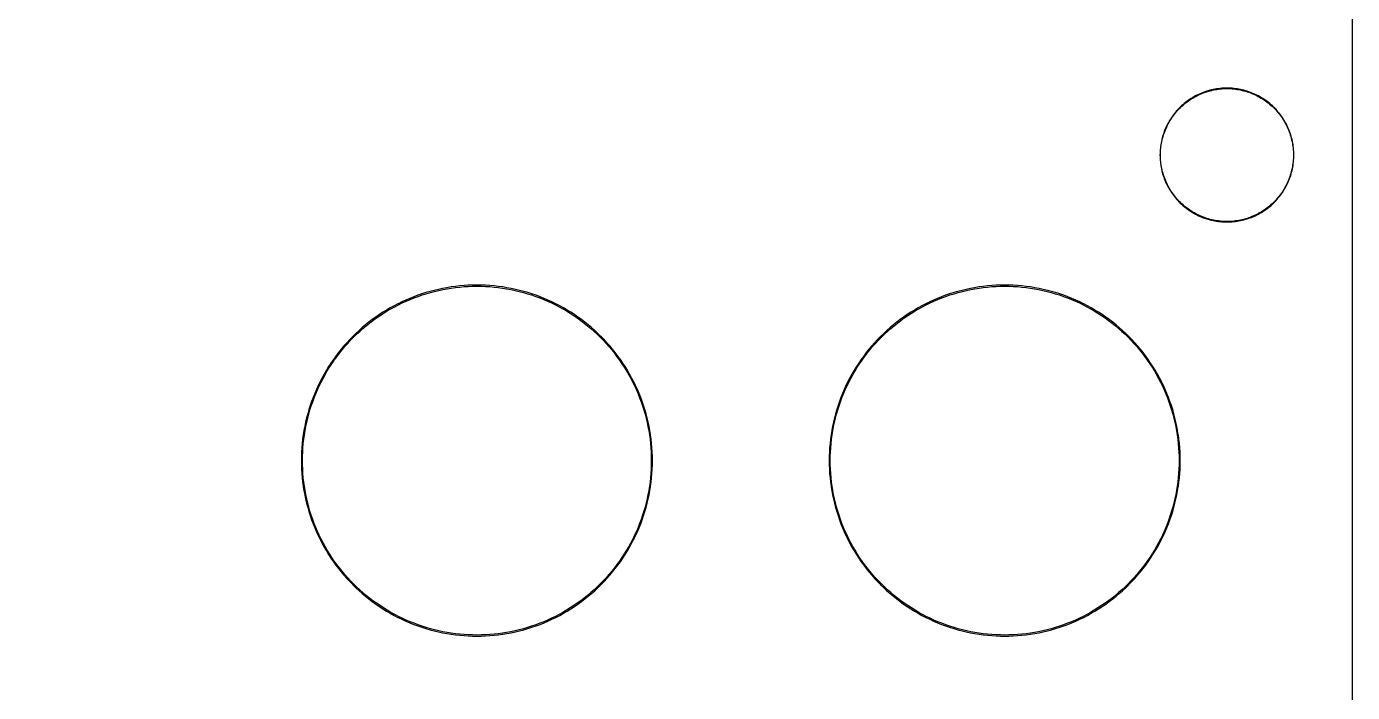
# Model space of a CAD drawing. Extents: x 9 to 70, y 0 to 129.
# Drawn here: x 39.26 to 69.57, y 15.54 to 30.77 of the extents above; entities that cross this region are included whole.
import ezdxf

# ---------------------------------------------------------------- set-up
doc = ezdxf.new("R2010")
doc.units = 0

msp = doc.modelspace()

# ---------------------------------------------------------------- linework, layer by layer
at = {"color": 5, "true_color": 0x0000ff}
msp.add_polyline3d([(69.56653, 0.3175, 0), (69.56653, 128.81762, 0), (8.94638, 128.81762, 0), (8.94638, 0.3175, 0), (69.56653, 0.3175, 0)], close=True, dxfattribs=at)
at = {"color": 34, "true_color": 0x008000}
for points in [[(8.94639, 0.3175, 0), (69.56654, 0.3175, 0), (69.56654, 128.81762, 0), (8.94639, 128.81762, 0), (8.94639, 0.3175, 0)], [(67.79279, 26.7603, 0), (67.81972, 26.78875, 0), (67.84613, 26.81771, 0), (67.87153, 26.84768, 0), (67.89642, 26.87816, 0), (67.9203, 26.90915, 0), (67.94341, 26.9409, 0), (67.96577, 26.97315, 0), (67.98736, 27.00617, 0), (68.00793, 27.03945, 0), (68.02773, 27.07348, 0), (68.04679, 27.10777, 0), (68.06483, 27.14283, 0), (68.06553, 27.14421, 0), (68.08255, 27.17951, 0), (68.0988, 27.21533, 0), (68.11404, 27.25139, 0), (68.12827, 27.28797, 0), (68.14173, 27.3248, 0), (68.15418, 27.36214, 0), (68.16561, 27.39973, 0), (68.17601, 27.43758, 0), (68.18541, 27.47568, 0), (68.19405, 27.51403, 0), (68.20166, 27.55264, 0), (68.20192, 27.55417, 0), (68.20192, 27.55419, 0), (68.20802, 27.59125, 0), (68.20827, 27.59278, 0), (68.21384, 27.63164, 0), (68.21843, 27.67076, 0), (68.22198, 27.70987, 0), (68.22452, 27.74899, 0), (68.22605, 27.7881, 0), (68.22655, 27.82747, 0), (68.22605, 27.86684, 0), (68.22452, 27.90596, 0), (68.22198, 27.94508, 0), (68.21843, 27.98419, 0), (68.21384, 28.02331, 0), (68.20827, 28.06217, 0), (68.20802, 28.0637, 0), (68.20192, 28.10076, 0), (68.20192, 28.10078, 0), (68.20166, 28.10231, 0), (68.19405, 28.14092, 0), (68.18541, 28.17927, 0), (68.17601, 28.21737, 0), (68.16561, 28.25522, 0), (68.15418, 28.29281, 0), (68.14173, 28.33015, 0), (68.12827, 28.36698, 0), (68.11404, 28.40355, 0), (68.0988, 28.43962, 0), (68.08255, 28.47543, 0), (68.06553, 28.51074, 0), (68.06483, 28.51212, 0), (68.0475, 28.54579, 0), (68.04679, 28.54717, 0), (68.02773, 28.58146, 0), (68.00793, 28.6155, 0), (67.98736, 28.64877, 0), (67.96577, 28.68179, 0), (67.94341, 28.71405, 0), (67.9203, 28.7458, 0), (67.89642, 28.77679, 0), (67.87153, 28.80727, 0), (67.84613, 28.83724, 0), (67.81972, 28.8662, 0), (67.79279, 28.89464, 0), (67.7917, 28.89574, 0), (67.79168, 28.89575, 0), (67.76485, 28.92258, 0), (67.76376, 28.92368, 0), (67.73531, 28.9506, 0), (67.70635, 28.97702, 0), (67.67637, 29.00242, 0), (67.6459, 29.02731, 0), (67.6149, 29.05119, 0), (67.58316, 29.0743, 0), (67.5509, 29.09665, 0), (67.51788, 29.11824, 0), (67.48461, 29.13882, 0), (67.45057, 29.15863, 0), (67.41628, 29.17768, 0), (67.38123, 29.19571, 0), (67.37985, 29.19642, 0), (67.34455, 29.21344, 0), (67.30873, 29.22969, 0), (67.27266, 29.24493, 0), (67.23609, 29.25916, 0), (67.19925, 29.27262, 0), (67.16191, 29.28506, 0), (67.12433, 29.29649, 0), (67.08647, 29.30691, 0), (67.04837, 29.31631, 0), (67.01003, 29.32494, 0), (66.97141, 29.33256, 0), (66.93281, 29.33891, 0), (66.93128, 29.33915, 0), (66.89242, 29.34474, 0), (66.8533, 29.34931, 0), (66.81419, 29.35287, 0), (66.77507, 29.35541, 0), (66.73596, 29.35693, 0), (66.69658, 29.35744, 0), (66.65721, 29.35693, 0), (66.6181, 29.35541, 0), (66.57898, 29.35287, 0), (66.53986, 29.34931, 0), (66.50075, 29.34474, 0), (66.46189, 29.33915, 0), (66.46035, 29.33891, 0), (66.42175, 29.33256, 0), (66.38314, 29.32494, 0), (66.34479, 29.31631, 0), (66.30669, 29.30691, 0), (66.26884, 29.29649, 0), (66.23125, 29.28506, 0), (66.19391, 29.27262, 0), (66.15707, 29.25916, 0), (66.12051, 29.24493, 0), (66.08444, 29.22969, 0), (66.04862, 29.21344, 0), (66.01331, 29.19642, 0), (66.01194, 29.19571, 0), (65.97689, 29.17768, 0), (65.9426, 29.15863, 0), (65.90855, 29.13882, 0), (65.87529, 29.11824, 0), (65.84227, 29.09665, 0), (65.81001, 29.0743, 0), (65.77826, 29.05119, 0), (65.74727, 29.02731, 0), (65.71679, 29.00242, 0), (65.68682, 28.97702, 0), (65.65786, 28.9506, 0), (65.6294, 28.92368, 0), (65.62832, 28.92258, 0), (65.60149, 28.89575, 0), (65.60147, 28.89574, 0), (65.60038, 28.89464, 0), (65.57344, 28.8662, 0), (65.54704, 28.83724, 0), (65.52164, 28.80727, 0), (65.49675, 28.77679, 0), (65.47287, 28.7458, 0), (65.44976, 28.71405, 0), (65.4274, 28.68179, 0), (65.40581, 28.64877, 0), (65.38524, 28.6155, 0), (65.36543, 28.58146, 0), (65.34638, 28.54717, 0), (65.34567, 28.54579, 0), (65.32834, 28.51212, 0), (65.32764, 28.51074, 0), (65.31062, 28.47543, 0), (65.29437, 28.43962, 0), (65.27912, 28.40355, 0), (65.2649, 28.36698, 0), (65.25144, 28.33015, 0), (65.23899, 28.29281, 0), (65.22756, 28.25522, 0), (65.21715, 28.21737, 0), (65.20775, 28.17927, 0), (65.19911, 28.14092, 0), (65.1915, 28.10231, 0), (65.19125, 28.10078, 0), (65.18514, 28.0637, 0), (65.1849, 28.06217, 0), (65.17932, 28.02331, 0), (65.17474, 27.98419, 0), (65.17119, 27.94508, 0), (65.16865, 27.90596, 0), (65.16712, 27.86684, 0), (65.16661, 27.82747, 0), (65.16712, 27.7881, 0), (65.16865, 27.74899, 0), (65.17119, 27.70987, 0), (65.17474, 27.67076, 0), (65.17932, 27.63164, 0), (65.1849, 27.59278, 0), (65.18514, 27.59125, 0), (65.1915, 27.55264, 0), (65.19911, 27.51403, 0), (65.20775, 27.47568, 0), (65.21715, 27.43758, 0), (65.22756, 27.39973, 0), (65.23899, 27.36214, 0), (65.25144, 27.3248, 0), (65.2649, 27.28797, 0), (65.27912, 27.25139, 0), (65.29437, 27.21533, 0), (65.31062, 27.17951, 0), (65.32764, 27.14421, 0), (65.32834, 27.14283, 0), (65.34638, 27.10777, 0), (65.36543, 27.07348, 0), (65.38524, 27.03945, 0), (65.40581, 27.00617, 0), (65.4274, 26.97315, 0), (65.44976, 26.9409, 0), (65.47287, 26.90915, 0), (65.49675, 26.87816, 0), (65.52164, 26.84768, 0), (65.54704, 26.81771, 0), (65.57344, 26.78875, 0), (65.60038, 26.7603, 0), (65.60147, 26.75921, 0), (65.6294, 26.73127, 0), (65.65786, 26.70434, 0), (65.68682, 26.67793, 0), (65.71679, 26.65253, 0), (65.74727, 26.62763, 0), (65.77826, 26.60376, 0), (65.81001, 26.58064, 0), (65.84227, 26.55829, 0), (65.87529, 26.5367, 0), (65.90855, 26.51613, 0), (65.9426, 26.49632, 0), (65.97689, 26.47727, 0), (65.97826, 26.47656, 0), (66.01194, 26.45923, 0), (66.01331, 26.45853, 0), (66.04862, 26.44151, 0), (66.08444, 26.42525, 0), (66.12051, 26.41001, 0), (66.15707, 26.39579, 0), (66.19391, 26.38233, 0), (66.23125, 26.36988, 0), (66.26884, 26.35845, 0), (66.30669, 26.34804, 0), (66.34479, 26.33864, 0), (66.38314, 26.33, 0), (66.42175, 26.32238, 0), (66.46035, 26.31603, 0), (66.46189, 26.31579, 0), (66.50075, 26.3102, 0), (66.53986, 26.30563, 0), (66.57898, 26.30208, 0), (66.6181, 26.29954, 0), (66.65721, 26.29801, 0), (66.69658, 26.2975, 0), (66.73596, 26.29801, 0), (66.77507, 26.29954, 0), (66.81419, 26.30208, 0), (66.8533, 26.30563, 0), (66.89242, 26.3102, 0), (66.93128, 26.31579, 0), (66.93281, 26.31603, 0), (66.97141, 26.32238, 0), (67.01003, 26.33, 0), (67.04837, 26.33864, 0), (67.08647, 26.34804, 0), (67.12433, 26.35845, 0), (67.16191, 26.36988, 0), (67.19925, 26.38233, 0), (67.23609, 26.39579, 0), (67.27266, 26.41001, 0), (67.30873, 26.42525, 0), (67.34455, 26.44151, 0), (67.37985, 26.45853, 0), (67.38123, 26.45923, 0), (67.4149, 26.47656, 0), (67.41628, 26.47727, 0), (67.45057, 26.49632, 0), (67.48461, 26.51613, 0), (67.51788, 26.5367, 0), (67.5509, 26.55829, 0), (67.58316, 26.58064, 0), (67.6149, 26.60376, 0), (67.6459, 26.62763, 0), (67.67637, 26.65253, 0), (67.70635, 26.67793, 0), (67.73531, 26.70434, 0), (67.76376, 26.73127, 0), (67.79279, 26.7603, 0)], [(66.77507, 26.30944, 0), (66.73596, 26.30792, 0), (66.69658, 26.30741, 0), (66.65721, 26.30792, 0), (66.6181, 26.30944, 0), (66.57898, 26.31198, 0), (66.53986, 26.31554, 0), (66.50075, 26.32011, 0), (66.46245, 26.32562, 0), (66.4248, 26.33181, 0), (66.3862, 26.33943, 0), (66.34784, 26.34806, 0), (66.30974, 26.35746, 0), (66.2719, 26.36787, 0), (66.2343, 26.3793, 0), (66.19696, 26.39175, 0), (66.16014, 26.40521, 0), (66.12357, 26.41944, 0), (66.0875, 26.43468, 0), (66.05168, 26.45093, 0), (66.01669, 26.4678, 0), (65.98271, 26.48528, 0), (65.94842, 26.50433, 0), (65.91437, 26.52414, 0), (65.88111, 26.54472, 0), (65.84809, 26.56631, 0), (65.81583, 26.58866, 0), (65.78408, 26.61177, 0), (65.75309, 26.63565, 0), (65.72261, 26.66054, 0), (65.69264, 26.68594, 0), (65.66368, 26.71236, 0), (65.63524, 26.73928, 0), (65.63522, 26.73929, 0), (65.60839, 26.76612, 0), (65.58147, 26.79457, 0), (65.55504, 26.82353, 0), (65.52965, 26.8535, 0), (65.50476, 26.88398, 0), (65.48088, 26.91497, 0), (65.45777, 26.94672, 0), (65.43541, 26.97898, 0), (65.41383, 27.012, 0), (65.39324, 27.04527, 0), (65.37344, 27.07931, 0), (65.35438, 27.1136, 0), (65.33676, 27.14787, 0), (65.32004, 27.18257, 0), (65.30379, 27.21839, 0), (65.28855, 27.25446, 0), (65.27432, 27.29103, 0), (65.26085, 27.32786, 0), (65.24842, 27.3652, 0), (65.23699, 27.40279, 0), (65.22656, 27.44064, 0), (65.21717, 27.47874, 0), (65.20854, 27.51709, 0), (65.20092, 27.5557, 0), (65.19473, 27.59334, 0), (65.18922, 27.63164, 0), (65.18465, 27.67076, 0), (65.18109, 27.70987, 0), (65.17855, 27.74899, 0), (65.17703, 27.7881, 0), (65.17652, 27.82747, 0), (65.17703, 27.86684, 0), (65.17855, 27.90596, 0), (65.18109, 27.94508, 0), (65.18465, 27.98419, 0), (65.18922, 28.02331, 0), (65.19473, 28.06161, 0), (65.20092, 28.09925, 0), (65.20854, 28.13785, 0), (65.21717, 28.17621, 0), (65.22656, 28.21431, 0), (65.23699, 28.25215, 0), (65.24842, 28.28975, 0), (65.26085, 28.32708, 0), (65.27432, 28.36391, 0), (65.28855, 28.40049, 0), (65.30379, 28.43656, 0), (65.32004, 28.47237, 0), (65.33676, 28.50708, 0), (65.35438, 28.54135, 0), (65.37344, 28.57564, 0), (65.39324, 28.60968, 0), (65.41383, 28.64295, 0), (65.43541, 28.67597, 0), (65.45777, 28.70823, 0), (65.48088, 28.73998, 0), (65.50476, 28.77097, 0), (65.52965, 28.80145, 0), (65.55504, 28.83142, 0), (65.58147, 28.86037, 0), (65.60839, 28.88882, 0), (65.6084, 28.88884, 0), (65.63524, 28.91567, 0), (65.66368, 28.94259, 0), (65.69264, 28.96901, 0), (65.72261, 28.99441, 0), (65.75309, 29.0193, 0), (65.78408, 29.04317, 0), (65.81583, 29.06629, 0), (65.84809, 29.08864, 0), (65.88111, 29.11023, 0), (65.91437, 29.1308, 0), (65.94842, 29.15062, 0), (65.98271, 29.16967, 0), (66.01668, 29.18715, 0), (66.05168, 29.20401, 0), (66.0875, 29.22027, 0), (66.12357, 29.23551, 0), (66.16014, 29.24973, 0), (66.19696, 29.2632, 0), (66.2343, 29.27564, 0), (66.2719, 29.28707, 0), (66.30974, 29.29749, 0), (66.34784, 29.30688, 0), (66.3862, 29.31552, 0), (66.4248, 29.32314, 0), (66.46245, 29.32933, 0), (66.50075, 29.33484, 0), (66.53986, 29.33941, 0), (66.57898, 29.34296, 0), (66.6181, 29.3455, 0), (66.65721, 29.34703, 0), (66.69658, 29.34754, 0), (66.73596, 29.34703, 0), (66.77507, 29.3455, 0), (66.81419, 29.34296, 0), (66.8533, 29.33941, 0), (66.89242, 29.33484, 0), (66.93072, 29.32933, 0), (66.96836, 29.32314, 0), (67.00697, 29.31552, 0), (67.04532, 29.30688, 0), (67.08342, 29.29749, 0), (67.12127, 29.28707, 0), (67.15886, 29.27564, 0), (67.1962, 29.2632, 0), (67.23303, 29.24973, 0), (67.2696, 29.23551, 0), (67.30567, 29.22027, 0), (67.34148, 29.20401, 0), (67.37649, 29.18715, 0), (67.41046, 29.16967, 0), (67.44475, 29.15062, 0), (67.47879, 29.1308, 0), (67.51206, 29.11023, 0), (67.54508, 29.08864, 0), (67.57734, 29.06629, 0), (67.60908, 29.04317, 0), (67.64008, 29.0193, 0), (67.67055, 28.99441, 0), (67.70053, 28.96901, 0), (67.72949, 28.94259, 0), (67.75793, 28.91567, 0), (67.78478, 28.88882, 0), (67.8117, 28.86037, 0), (67.83812, 28.83142, 0), (67.86351, 28.80145, 0), (67.8884, 28.77097, 0), (67.91229, 28.73998, 0), (67.9354, 28.70823, 0), (67.95775, 28.67597, 0), (67.97933, 28.64295, 0), (67.99992, 28.60968, 0), (68.01973, 28.57564, 0), (68.03878, 28.54135, 0), (68.05626, 28.50737, 0), (68.07313, 28.47237, 0), (68.08938, 28.43656, 0), (68.10462, 28.40049, 0), (68.11884, 28.36391, 0), (68.13231, 28.32708, 0), (68.14475, 28.28975, 0), (68.15618, 28.25215, 0), (68.1666, 28.21431, 0), (68.176, 28.17621, 0), (68.18463, 28.13785, 0), (68.19225, 28.09925, 0), (68.19836, 28.06209, 0), (68.20395, 28.02331, 0), (68.20851, 27.98419, 0), (68.21208, 27.94508, 0), (68.21462, 27.90596, 0), (68.21614, 27.86684, 0), (68.21665, 27.82747, 0), (68.21614, 27.7881, 0), (68.21462, 27.74899, 0), (68.21208, 27.70987, 0), (68.20851, 27.67076, 0), (68.20395, 27.63164, 0), (68.19835, 27.59278, 0), (68.19225, 27.5557, 0), (68.18463, 27.51709, 0), (68.176, 27.47874, 0), (68.1666, 27.44064, 0), (68.15618, 27.40279, 0), (68.14475, 27.3652, 0), (68.13231, 27.32786, 0), (68.11884, 27.29103, 0), (68.10462, 27.25446, 0), (68.08938, 27.21839, 0), (68.07313, 27.18257, 0), (68.05626, 27.14758, 0), (68.03878, 27.1136, 0), (68.01973, 27.07931, 0), (67.99992, 27.04527, 0), (67.97933, 27.012, 0), (67.95775, 26.97898, 0), (67.9354, 26.94672, 0), (67.91229, 26.91497, 0), (67.8884, 26.88398, 0), (67.86351, 26.8535, 0), (67.83812, 26.82353, 0), (67.8117, 26.79457, 0), (67.78478, 26.76612, 0), (67.75794, 26.73929, 0), (67.75793, 26.73928, 0), (67.72949, 26.71236, 0), (67.70053, 26.68594, 0), (67.67055, 26.66054, 0), (67.64008, 26.63565, 0), (67.60908, 26.61177, 0), (67.57734, 26.58866, 0), (67.54508, 26.56631, 0), (67.51206, 26.54472, 0), (67.47879, 26.52414, 0), (67.44475, 26.50433, 0), (67.41046, 26.48528, 0), (67.37648, 26.4678, 0), (67.34148, 26.45093, 0), (67.30567, 26.43468, 0), (67.2696, 26.41944, 0), (67.23303, 26.40521, 0), (67.1962, 26.39175, 0), (67.15886, 26.3793, 0), (67.12127, 26.36787, 0), (67.08342, 26.35746, 0), (67.04532, 26.34806, 0), (67.00697, 26.33943, 0), (66.96836, 26.33181, 0), (66.93072, 26.32562, 0), (66.89242, 26.32011, 0), (66.8533, 26.31554, 0), (66.81419, 26.31198, 0), (66.77507, 26.30944, 0)], [(49.45354, 24.85389, 0), (49.35524, 24.85034, 0), (49.25745, 24.84424, 0), (49.15941, 24.83586, 0), (49.06187, 24.82519, 0), (48.96459, 24.81199, 0), (48.96067, 24.81136, 0), (48.86389, 24.79562, 0), (48.76737, 24.77758, 0), (48.67136, 24.75726, 0), (48.57586, 24.73466, 0), (48.48086, 24.70976, 0), (48.38663, 24.68233, 0), (48.2929, 24.65261, 0), (48.20019, 24.62061, 0), (48.10799, 24.58657, 0), (48.01706, 24.55, 0), (47.92663, 24.51139, 0), (47.83748, 24.4705, 0), (47.74934, 24.42732, 0), (47.7458, 24.42551, 0), (47.65842, 24.3803, 0), (47.57257, 24.33306, 0), (47.48774, 24.28378, 0), (47.40417, 24.23222, 0), (47.32187, 24.17862, 0), (47.24085, 24.123, 0), (47.16135, 24.06559, 0), (47.08311, 24.00616, 0), (47.00666, 23.94469, 0), (46.93148, 23.8817, 0), (46.85782, 23.81642, 0), (46.78593, 23.74962, 0), (46.71558, 23.68129, 0), (46.71277, 23.67848, 0), (46.64444, 23.60812, 0), (46.57764, 23.53624, 0), (46.51236, 23.46258, 0), (46.44937, 23.3874, 0), (46.3879, 23.31094, 0), (46.32846, 23.23271, 0), (46.27106, 23.15321, 0), (46.21543, 23.07218, 0), (46.16184, 22.98989, 0), (46.11028, 22.90632, 0), (46.061, 22.82149, 0), (46.01376, 22.73563, 0), (45.96855, 22.64826, 0), (45.96674, 22.64472, 0), (45.92356, 22.55658, 0), (45.88267, 22.46743, 0), (45.84406, 22.377, 0), (45.80748, 22.28607, 0), (45.77345, 22.19387, 0), (45.74144, 22.10116, 0), (45.71173, 22.00743, 0), (45.68429, 21.9132, 0), (45.6594, 21.8182, 0), (45.6368, 21.7227, 0), (45.61648, 21.62669, 0), (45.59844, 21.53017, 0), (45.58269, 21.43339, 0), (45.58207, 21.42947, 0), (45.56887, 21.33218, 0), (45.5582, 21.23465, 0), (45.54982, 21.1366, 0), (45.54372, 21.03882, 0), (45.54016, 20.94052, 0), (45.53889, 20.84246, 0), (45.54016, 20.74443, 0), (45.54372, 20.64613, 0), (45.54982, 20.54834, 0), (45.5582, 20.45029, 0), (45.56887, 20.35276, 0), (45.58207, 20.25547, 0), (45.58269, 20.25155, 0), (45.59844, 20.15477, 0), (45.61648, 20.05826, 0), (45.6368, 19.96225, 0), (45.6594, 19.86674, 0), (45.65941, 19.86672, 0), (45.68429, 19.77175, 0), (45.71173, 19.67751, 0), (45.74144, 19.58379, 0), (45.77345, 19.49108, 0), (45.80748, 19.39887, 0), (45.84406, 19.30793, 0), (45.88267, 19.21752, 0), (45.92356, 19.12837, 0), (45.96674, 19.04023, 0), (45.96855, 19.03669, 0), (46.01376, 18.94931, 0), (46.061, 18.86346, 0), (46.11028, 18.77862, 0), (46.16184, 18.69506, 0), (46.21543, 18.61276, 0), (46.27106, 18.53174, 0), (46.32846, 18.45223, 0), (46.3879, 18.37399, 0), (46.44937, 18.29755, 0), (46.51236, 18.22235, 0), (46.57764, 18.1487, 0), (46.64444, 18.07682, 0), (46.71277, 18.00646, 0), (46.71558, 18.00365, 0), (46.78593, 17.93533, 0), (46.85782, 17.86853, 0), (46.93148, 17.80324, 0), (47.00666, 17.74026, 0), (47.08311, 17.67879, 0), (47.16135, 17.61935, 0), (47.24085, 17.56195, 0), (47.32187, 17.50631, 0), (47.40417, 17.45273, 0), (47.48774, 17.40117, 0), (47.57257, 17.35189, 0), (47.65842, 17.30464, 0), (47.7458, 17.25942, 0), (47.74934, 17.25763, 0), (47.83748, 17.21445, 0), (47.92663, 17.17355, 0), (48.01706, 17.13495, 0), (48.10799, 17.09837, 0), (48.20019, 17.06434, 0), (48.2929, 17.03233, 0), (48.38663, 17.00261, 0), (48.48086, 16.97518, 0), (48.57586, 16.95029, 0), (48.67136, 16.92767, 0), (48.76737, 16.90736, 0), (48.86389, 16.88933, 0), (48.96067, 16.87358, 0), (48.96459, 16.87296, 0), (49.06187, 16.85974, 0), (49.15941, 16.84909, 0), (49.25745, 16.84069, 0), (49.35524, 16.83461, 0), (49.45354, 16.83105, 0), (49.55159, 16.82978, 0), (49.64963, 16.83105, 0), (49.74793, 16.83461, 0), (49.84572, 16.84069, 0), (49.94376, 16.84909, 0), (50.0413, 16.85974, 0), (50.13858, 16.87296, 0), (50.1425, 16.87358, 0), (50.23928, 16.88933, 0), (50.3358, 16.90736, 0), (50.43181, 16.92767, 0), (50.52731, 16.95029, 0), (50.62231, 16.97518, 0), (50.71654, 17.00261, 0), (50.81027, 17.03233, 0), (50.90298, 17.06434, 0), (50.99518, 17.09837, 0), (51.08611, 17.13495, 0), (51.17654, 17.17355, 0), (51.26569, 17.21445, 0), (51.35383, 17.25763, 0), (51.35737, 17.25942, 0), (51.44475, 17.30464, 0), (51.5306, 17.35189, 0), (51.61543, 17.40117, 0), (51.699, 17.45273, 0), (51.7813, 17.50631, 0), (51.86232, 17.56195, 0), (51.94182, 17.61935, 0), (52.02006, 17.67879, 0), (52.09651, 17.74026, 0), (52.17169, 17.80324, 0), (52.24535, 17.86853, 0), (52.31724, 17.93533, 0), (52.38759, 18.00365, 0), (52.3904, 18.00646, 0), (52.45873, 18.07682, 0), (52.52553, 18.1487, 0), (52.59081, 18.22235, 0), (52.6538, 18.29755, 0), (52.71527, 18.37399, 0), (52.77471, 18.45223, 0), (52.83211, 18.53174, 0), (52.88774, 18.61276, 0), (52.94133, 18.69506, 0), (52.99289, 18.77862, 0), (53.04217, 18.86346, 0), (53.08941, 18.94931, 0), (53.13462, 19.03669, 0), (53.13643, 19.04023, 0), (53.17961, 19.12837, 0), (53.2205, 19.21752, 0), (53.25911, 19.30793, 0), (53.29569, 19.39887, 0), (53.32972, 19.49108, 0), (53.36173, 19.58379, 0), (53.39144, 19.67751, 0), (53.41888, 19.77175, 0), (53.44376, 19.86672, 0), (53.44377, 19.86674, 0), (53.46637, 19.96225, 0), (53.48669, 20.05826, 0), (53.50473, 20.15477, 0), (53.52048, 20.25155, 0), (53.5211, 20.25547, 0), (53.53431, 20.35276, 0), (53.54497, 20.45029, 0), (53.55336, 20.54834, 0), (53.55945, 20.64613, 0), (53.56301, 20.74443, 0), (53.56428, 20.84246, 0), (53.56301, 20.94052, 0), (53.55945, 21.03882, 0), (53.55336, 21.1366, 0), (53.54497, 21.23465, 0), (53.53431, 21.33218, 0), (53.5211, 21.42947, 0), (53.52048, 21.43339, 0), (53.50473, 21.53017, 0), (53.48669, 21.62669, 0), (53.46637, 21.7227, 0), (53.44377, 21.8182, 0), (53.41888, 21.9132, 0), (53.39144, 22.00743, 0), (53.36173, 22.10116, 0), (53.32972, 22.19387, 0), (53.29569, 22.28607, 0), (53.25911, 22.377, 0), (53.2205, 22.46743, 0), (53.17961, 22.55658, 0), (53.13643, 22.64472, 0), (53.13462, 22.64826, 0), (53.08941, 22.73563, 0), (53.04217, 22.82149, 0), (52.99289, 22.90632, 0), (52.94133, 22.98989, 0), (52.88774, 23.07218, 0), (52.83211, 23.15321, 0), (52.77471, 23.23271, 0), (52.71527, 23.31094, 0), (52.6538, 23.3874, 0), (52.59081, 23.46258, 0), (52.52553, 23.53624, 0), (52.45873, 23.60812, 0), (52.3904, 23.67848, 0), (52.38759, 23.68129, 0), (52.31724, 23.74962, 0), (52.24535, 23.81642, 0), (52.17169, 23.8817, 0), (52.09651, 23.94469, 0), (52.02006, 24.00616, 0), (51.94182, 24.06559, 0), (51.86232, 24.123, 0), (51.7813, 24.17862, 0), (51.699, 24.23222, 0), (51.61543, 24.28378, 0), (51.5306, 24.33306, 0), (51.44475, 24.3803, 0), (51.35737, 24.42551, 0), (51.35383, 24.42732, 0), (51.26569, 24.4705, 0), (51.17654, 24.51139, 0), (51.08611, 24.55, 0), (50.99518, 24.58657, 0), (50.90298, 24.62061, 0), (50.81027, 24.65261, 0), (50.71654, 24.68233, 0), (50.62231, 24.70976, 0), (50.52731, 24.73466, 0), (50.43181, 24.75726, 0), (50.3358, 24.77758, 0), (50.23928, 24.79562, 0), (50.1425, 24.81136, 0), (50.13858, 24.81199, 0), (50.0413, 24.82519, 0), (49.94376, 24.83586, 0), (49.84572, 24.84424, 0), (49.74793, 24.85034, 0), (49.64963, 24.85389, 0), (49.55159, 24.85516, 0), (49.45354, 24.85389, 0)], [(61.51854, 24.85389, 0), (61.42024, 24.85034, 0), (61.32245, 24.84424, 0), (61.22441, 24.83586, 0), (61.12687, 24.82519, 0), (61.02959, 24.81199, 0), (61.02567, 24.81136, 0), (60.92889, 24.79562, 0), (60.83237, 24.77758, 0), (60.73636, 24.75726, 0), (60.64086, 24.73466, 0), (60.54586, 24.70976, 0), (60.45163, 24.68233, 0), (60.3579, 24.65261, 0), (60.26519, 24.62061, 0), (60.17299, 24.58657, 0), (60.08206, 24.55, 0), (59.99163, 24.51139, 0), (59.90248, 24.4705, 0), (59.81434, 24.42732, 0), (59.8108, 24.42551, 0), (59.72342, 24.3803, 0), (59.63757, 24.33306, 0), (59.55274, 24.28378, 0), (59.46917, 24.23222, 0), (59.38687, 24.17862, 0), (59.30585, 24.123, 0), (59.22635, 24.06559, 0), (59.14811, 24.00616, 0), (59.07166, 23.94469, 0), (58.99648, 23.8817, 0), (58.92282, 23.81642, 0), (58.85093, 23.74962, 0), (58.78058, 23.68129, 0), (58.77777, 23.67848, 0), (58.70944, 23.60812, 0), (58.64264, 23.53624, 0), (58.57736, 23.46258, 0), (58.51437, 23.3874, 0), (58.4529, 23.31094, 0), (58.39346, 23.23271, 0), (58.33606, 23.15321, 0), (58.28043, 23.07218, 0), (58.22684, 22.98989, 0), (58.17528, 22.90632, 0), (58.126, 22.82149, 0), (58.07876, 22.73563, 0), (58.03355, 22.64826, 0), (58.03174, 22.64472, 0), (57.98856, 22.55658, 0), (57.94767, 22.46743, 0), (57.90906, 22.377, 0), (57.87248, 22.28607, 0), (57.83845, 22.19387, 0), (57.80644, 22.10116, 0), (57.77673, 22.00743, 0), (57.74929, 21.9132, 0), (57.7244, 21.8182, 0), (57.7018, 21.7227, 0), (57.68148, 21.62669, 0), (57.66344, 21.53017, 0), (57.64769, 21.43339, 0), (57.64707, 21.42947, 0), (57.63387, 21.33218, 0), (57.6232, 21.23465, 0), (57.61482, 21.1366, 0), (57.60872, 21.03882, 0), (57.60516, 20.94052, 0), (57.60389, 20.84246, 0), (57.60516, 20.74443, 0), (57.60872, 20.64613, 0), (57.61482, 20.54834, 0), (57.6232, 20.45029, 0), (57.63387, 20.35276, 0), (57.64707, 20.25547, 0), (57.64769, 20.25155, 0), (57.66344, 20.15477, 0), (57.68148, 20.05826, 0), (57.7018, 19.96225, 0), (57.7244, 19.86674, 0), (57.72441, 19.86672, 0), (57.74929, 19.77175, 0), (57.77673, 19.67751, 0), (57.80644, 19.58379, 0), (57.83845, 19.49108, 0), (57.87248, 19.39887, 0), (57.90906, 19.30793, 0), (57.94767, 19.21752, 0), (57.98856, 19.12837, 0), (58.03174, 19.04023, 0), (58.03355, 19.03669, 0), (58.07876, 18.94931, 0), (58.126, 18.86346, 0), (58.17528, 18.77862, 0), (58.22684, 18.69506, 0), (58.28043, 18.61276, 0), (58.33606, 18.53174, 0), (58.39346, 18.45223, 0), (58.4529, 18.37399, 0), (58.51437, 18.29755, 0), (58.57736, 18.22235, 0), (58.64264, 18.1487, 0), (58.70944, 18.07682, 0), (58.77777, 18.00646, 0), (58.78058, 18.00365, 0), (58.85093, 17.93533, 0), (58.92282, 17.86853, 0), (58.99648, 17.80324, 0), (59.07166, 17.74026, 0), (59.14811, 17.67879, 0), (59.22635, 17.61935, 0), (59.30585, 17.56195, 0), (59.38687, 17.50631, 0), (59.46917, 17.45273, 0), (59.55274, 17.40117, 0), (59.63757, 17.35189, 0), (59.72342, 17.30464, 0), (59.8108, 17.25942, 0), (59.81434, 17.25763, 0), (59.90248, 17.21445, 0), (59.99163, 17.17355, 0), (60.08206, 17.13495, 0), (60.17299, 17.09837, 0), (60.26519, 17.06434, 0), (60.3579, 17.03233, 0), (60.45163, 17.00261, 0), (60.54586, 16.97518, 0), (60.64086, 16.95029, 0), (60.73636, 16.92767, 0), (60.83237, 16.90736, 0), (60.92889, 16.88933, 0), (61.02567, 16.87358, 0), (61.02959, 16.87296, 0), (61.12687, 16.85974, 0), (61.22441, 16.84909, 0), (61.32245, 16.84069, 0), (61.42024, 16.83461, 0), (61.51854, 16.83105, 0), (61.61658, 16.82978, 0), (61.71463, 16.83105, 0), (61.81293, 16.83461, 0), (61.91072, 16.84069, 0), (62.00876, 16.84909, 0), (62.1063, 16.85974, 0), (62.20358, 16.87296, 0), (62.2075, 16.87358, 0), (62.30428, 16.88933, 0), (62.4008, 16.90736, 0), (62.49681, 16.92767, 0), (62.59231, 16.95029, 0), (62.68731, 16.97518, 0), (62.78154, 17.00261, 0), (62.87527, 17.03233, 0), (62.96798, 17.06434, 0), (63.06018, 17.09837, 0), (63.15111, 17.13495, 0), (63.24154, 17.17355, 0), (63.33069, 17.21445, 0), (63.41883, 17.25763, 0), (63.42237, 17.25942, 0), (63.50975, 17.30464, 0), (63.5956, 17.35189, 0), (63.68043, 17.40117, 0), (63.764, 17.45273, 0), (63.8463, 17.50631, 0), (63.92732, 17.56195, 0), (64.00682, 17.61935, 0), (64.08506, 17.67879, 0), (64.16151, 17.74026, 0), (64.23669, 17.80324, 0), (64.31035, 17.86853, 0), (64.38224, 17.93533, 0), (64.45259, 18.00365, 0), (64.4554, 18.00646, 0), (64.52373, 18.07682, 0), (64.59053, 18.1487, 0), (64.65581, 18.22235, 0), (64.7188, 18.29755, 0), (64.78027, 18.37399, 0), (64.83971, 18.45223, 0), (64.89711, 18.53174, 0), (64.95274, 18.61276, 0), (65.00633, 18.69506, 0), (65.05789, 18.77862, 0), (65.10717, 18.86346, 0), (65.15441, 18.94931, 0), (65.19962, 19.03669, 0), (65.20143, 19.04023, 0), (65.2446, 19.12837, 0), (65.2855, 19.21752, 0), (65.32411, 19.30793, 0), (65.36069, 19.39887, 0), (65.39472, 19.49108, 0), (65.42673, 19.58379, 0), (65.45644, 19.67751, 0), (65.48388, 19.77175, 0), (65.50876, 19.86672, 0), (65.50877, 19.86674, 0), (65.53137, 19.96225, 0), (65.55168, 20.05826, 0), (65.56973, 20.15477, 0), (65.58548, 20.25155, 0), (65.5861, 20.25547, 0), (65.5993, 20.35276, 0), (65.60997, 20.45029, 0), (65.61836, 20.54834, 0), (65.62445, 20.64613, 0), (65.62801, 20.74443, 0), (65.62927, 20.84246, 0), (65.62801, 20.94052, 0), (65.62445, 21.03882, 0), (65.61836, 21.1366, 0), (65.60997, 21.23465, 0), (65.5993, 21.33218, 0), (65.5861, 21.42947, 0), (65.58548, 21.43339, 0), (65.56973, 21.53017, 0), (65.55168, 21.62669, 0), (65.53137, 21.7227, 0), (65.50877, 21.8182, 0), (65.48388, 21.9132, 0), (65.45644, 22.00743, 0), (65.42673, 22.10116, 0), (65.39472, 22.19387, 0), (65.36069, 22.28607, 0), (65.32411, 22.377, 0), (65.2855, 22.46743, 0), (65.2446, 22.55658, 0), (65.20143, 22.64472, 0), (65.19962, 22.64826, 0), (65.15441, 22.73563, 0), (65.10717, 22.82149, 0), (65.05789, 22.90632, 0), (65.00633, 22.98989, 0), (64.95274, 23.07218, 0), (64.89711, 23.15321, 0), (64.83971, 23.23271, 0), (64.78027, 23.31094, 0), (64.7188, 23.3874, 0), (64.65581, 23.46258, 0), (64.59053, 23.53624, 0), (64.52373, 23.60812, 0), (64.4554, 23.67848, 0), (64.45259, 23.68129, 0), (64.38224, 23.74962, 0), (64.31035, 23.81642, 0), (64.23669, 23.8817, 0), (64.16151, 23.94469, 0), (64.08506, 24.00616, 0), (64.00682, 24.06559, 0), (63.92732, 24.123, 0), (63.8463, 24.17862, 0), (63.764, 24.23222, 0), (63.68043, 24.28378, 0), (63.5956, 24.33306, 0), (63.50975, 24.3803, 0), (63.42237, 24.42551, 0), (63.41883, 24.42732, 0), (63.33069, 24.4705, 0), (63.24154, 24.51139, 0), (63.15111, 24.55, 0), (63.06018, 24.58657, 0), (62.96798, 24.62061, 0), (62.87527, 24.65261, 0), (62.78154, 24.68233, 0), (62.68731, 24.70976, 0), (62.59231, 24.73466, 0), (62.49681, 24.75726, 0), (62.4008, 24.77758, 0), (62.30428, 24.79562, 0), (62.2075, 24.81136, 0), (62.20358, 24.81199, 0), (62.1063, 24.82519, 0), (62.00876, 24.83586, 0), (61.91072, 24.84424, 0), (61.81293, 24.85034, 0), (61.71463, 24.85389, 0), (61.61658, 24.85516, 0), (61.51854, 24.85389, 0)], [(49.74793, 16.86001, 0), (49.64963, 16.85644, 0), (49.55159, 16.85518, 0), (49.45354, 16.85644, 0), (49.35524, 16.86001, 0), (49.25745, 16.8661, 0), (49.15941, 16.87447, 0), (49.06187, 16.88515, 0), (48.96532, 16.89826, 0), (48.87174, 16.91349, 0), (48.77522, 16.93152, 0), (48.67921, 16.95184, 0), (48.58371, 16.97445, 0), (48.48871, 16.99934, 0), (48.39448, 17.02677, 0), (48.30075, 17.05649, 0), (48.20804, 17.08849, 0), (48.11584, 17.12253, 0), (48.02491, 17.1591, 0), (47.93448, 17.19771, 0), (47.84533, 17.23861, 0), (47.75762, 17.28158, 0), (47.67335, 17.32519, 0), (47.5875, 17.37244, 0), (47.50267, 17.42172, 0), (47.4191, 17.47328, 0), (47.3368, 17.52687, 0), (47.25578, 17.5825, 0), (47.17628, 17.6399, 0), (47.09804, 17.69934, 0), (47.02159, 17.76081, 0), (46.94641, 17.82379, 0), (46.87275, 17.88908, 0), (46.80086, 17.95588, 0), (46.73194, 18.02282, 0), (46.66499, 18.09175, 0), (46.59819, 18.16363, 0), (46.53291, 18.23729, 0), (46.46992, 18.31248, 0), (46.40845, 18.38892, 0), (46.34901, 18.46716, 0), (46.29161, 18.54667, 0), (46.23598, 18.62769, 0), (46.18239, 18.70999, 0), (46.13083, 18.79355, 0), (46.08155, 18.87839, 0), (46.03431, 18.96424, 0), (45.99025, 19.0494, 0), (45.94772, 19.13622, 0), (45.90683, 19.22537, 0), (45.86822, 19.31579, 0), (45.83164, 19.40673, 0), (45.79761, 19.49893, 0), (45.7656, 19.59164, 0), (45.73588, 19.68536, 0), (45.70845, 19.77959, 0), (45.68356, 19.87459, 0), (45.66095, 19.97009, 0), (45.64063, 20.0661, 0), (45.6226, 20.16263, 0), (45.60737, 20.2562, 0), (45.59427, 20.35276, 0), (45.5836, 20.45029, 0), (45.57522, 20.54834, 0), (45.56912, 20.64613, 0), (45.56556, 20.74443, 0), (45.56429, 20.84246, 0), (45.56556, 20.94052, 0), (45.56912, 21.03882, 0), (45.57522, 21.1366, 0), (45.5836, 21.23465, 0), (45.59427, 21.33218, 0), (45.60737, 21.42875, 0), (45.6226, 21.52232, 0), (45.64063, 21.61884, 0), (45.66095, 21.71485, 0), (45.68356, 21.81035, 0), (45.70845, 21.90535, 0), (45.73588, 21.99958, 0), (45.7656, 22.09331, 0), (45.79761, 22.18602, 0), (45.83164, 22.27822, 0), (45.86822, 22.36915, 0), (45.90683, 22.45958, 0), (45.94772, 22.54873, 0), (45.99033, 22.63572, 0), (46.03431, 22.7207, 0), (46.08155, 22.80656, 0), (46.13083, 22.89139, 0), (46.18239, 22.97496, 0), (46.23598, 23.05725, 0), (46.29161, 23.13828, 0), (46.34901, 23.21778, 0), (46.40845, 23.29601, 0), (46.46992, 23.37247, 0), (46.53291, 23.44765, 0), (46.59819, 23.52131, 0), (46.66499, 23.59319, 0), (46.73194, 23.66213, 0), (46.80086, 23.72907, 0), (46.87275, 23.79587, 0), (46.94641, 23.86115, 0), (47.02159, 23.92414, 0), (47.09804, 23.98561, 0), (47.17628, 24.04504, 0), (47.25578, 24.10245, 0), (47.3368, 24.15807, 0), (47.4191, 24.21167, 0), (47.50267, 24.26323, 0), (47.5875, 24.31251, 0), (47.67335, 24.35975, 0), (47.75834, 24.40372, 0), (47.84533, 24.44634, 0), (47.93448, 24.48723, 0), (48.02491, 24.52584, 0), (48.11584, 24.56242, 0), (48.20804, 24.59645, 0), (48.30075, 24.62846, 0), (48.39448, 24.65817, 0), (48.48871, 24.68561, 0), (48.58371, 24.7105, 0), (48.67921, 24.7331, 0), (48.77522, 24.75342, 0), (48.87174, 24.77146, 0), (48.96531, 24.78669, 0), (49.06187, 24.79979, 0), (49.15941, 24.81046, 0), (49.25745, 24.81884, 0), (49.35524, 24.82494, 0), (49.45354, 24.8285, 0), (49.55159, 24.82977, 0), (49.64963, 24.8285, 0), (49.74793, 24.82494, 0), (49.84572, 24.81884, 0), (49.94376, 24.81046, 0), (50.0413, 24.79979, 0), (50.13786, 24.78669, 0), (50.23143, 24.77146, 0), (50.32795, 24.75342, 0), (50.42396, 24.7331, 0), (50.51946, 24.7105, 0), (50.61446, 24.68561, 0), (50.70869, 24.65817, 0), (50.80242, 24.62846, 0), (50.89513, 24.59645, 0), (50.98733, 24.56242, 0), (51.07826, 24.52584, 0), (51.16869, 24.48723, 0), (51.25784, 24.44634, 0), (51.34483, 24.40372, 0), (51.42982, 24.35975, 0), (51.51567, 24.31251, 0), (51.6005, 24.26323, 0), (51.68407, 24.21167, 0), (51.76637, 24.15807, 0), (51.84739, 24.10245, 0), (51.92689, 24.04504, 0), (52.00513, 23.98561, 0), (52.08158, 23.92414, 0), (52.15676, 23.86115, 0), (52.23042, 23.79587, 0), (52.30231, 23.72907, 0), (52.37123, 23.66213, 0), (52.43818, 23.59319, 0), (52.50498, 23.52131, 0), (52.57026, 23.44765, 0), (52.63325, 23.37247, 0), (52.69472, 23.29601, 0), (52.75416, 23.21778, 0), (52.81156, 23.13828, 0), (52.86719, 23.05725, 0), (52.92078, 22.97496, 0), (52.97234, 22.89139, 0), (53.02162, 22.80656, 0), (53.06886, 22.7207, 0), (53.11284, 22.63572, 0), (53.15545, 22.54873, 0), (53.19634, 22.45958, 0), (53.23495, 22.36915, 0), (53.27153, 22.27822, 0), (53.30556, 22.18602, 0), (53.33757, 22.09331, 0), (53.36729, 21.99958, 0), (53.39472, 21.90535, 0), (53.41961, 21.81035, 0), (53.44222, 21.71485, 0), (53.46254, 21.61884, 0), (53.48057, 21.52232, 0), (53.4958, 21.42875, 0), (53.5089, 21.33218, 0), (53.51957, 21.23465, 0), (53.52795, 21.1366, 0), (53.53405, 21.03882, 0), (53.53761, 20.94052, 0), (53.53888, 20.84246, 0), (53.53761, 20.74443, 0), (53.53405, 20.64613, 0), (53.52795, 20.54834, 0), (53.51957, 20.45029, 0), (53.5089, 20.35276, 0), (53.4958, 20.2562, 0), (53.48057, 20.16263, 0), (53.46254, 20.0661, 0), (53.44222, 19.97009, 0), (53.41961, 19.87459, 0), (53.39472, 19.77959, 0), (53.36729, 19.68536, 0), (53.33757, 19.59164, 0), (53.30556, 19.49893, 0), (53.27153, 19.40673, 0), (53.23495, 19.31579, 0), (53.19634, 19.22537, 0), (53.15545, 19.13622, 0), (53.11292, 19.0494, 0), (53.06886, 18.96424, 0), (53.02162, 18.87839, 0), (52.97234, 18.79355, 0), (52.92078, 18.70999, 0), (52.86719, 18.62769, 0), (52.81156, 18.54667, 0), (52.75416, 18.46716, 0), (52.69472, 18.38892, 0), (52.63325, 18.31248, 0), (52.57026, 18.23729, 0), (52.50498, 18.16363, 0), (52.43818, 18.09175, 0), (52.37123, 18.02282, 0), (52.30231, 17.95588, 0), (52.23042, 17.88908, 0), (52.15676, 17.82379, 0), (52.08158, 17.76081, 0), (52.00513, 17.69934, 0), (51.92689, 17.6399, 0), (51.84739, 17.5825, 0), (51.76637, 17.52687, 0), (51.68407, 17.47328, 0), (51.6005, 17.42172, 0), (51.51567, 17.37244, 0), (51.42982, 17.32519, 0), (51.34555, 17.28158, 0), (51.25784, 17.23861, 0), (51.16869, 17.19771, 0), (51.07826, 17.1591, 0), (50.98733, 17.12253, 0), (50.89513, 17.08849, 0), (50.80242, 17.05649, 0), (50.70869, 17.02677, 0), (50.61446, 16.99934, 0), (50.51946, 16.97445, 0), (50.42396, 16.95184, 0), (50.32795, 16.93152, 0), (50.23143, 16.91349, 0), (50.13785, 16.89826, 0), (50.0413, 16.88515, 0), (49.94376, 16.87447, 0), (49.84572, 16.8661, 0), (49.74793, 16.86001, 0)], [(61.81293, 16.86001, 0), (61.71463, 16.85644, 0), (61.61658, 16.85518, 0), (61.51854, 16.85644, 0), (61.42024, 16.86001, 0), (61.32245, 16.8661, 0), (61.22441, 16.87447, 0), (61.12687, 16.88515, 0), (61.03032, 16.89826, 0), (60.93674, 16.91349, 0), (60.84022, 16.93152, 0), (60.74421, 16.95184, 0), (60.64871, 16.97445, 0), (60.55371, 16.99934, 0), (60.45948, 17.02677, 0), (60.36575, 17.05649, 0), (60.27304, 17.08849, 0), (60.18084, 17.12253, 0), (60.08991, 17.1591, 0), (59.99948, 17.19771, 0), (59.91033, 17.23861, 0), (59.82262, 17.28158, 0), (59.73835, 17.32519, 0), (59.6525, 17.37244, 0), (59.56767, 17.42172, 0), (59.4841, 17.47328, 0), (59.4018, 17.52687, 0), (59.32078, 17.5825, 0), (59.24128, 17.6399, 0), (59.16304, 17.69934, 0), (59.08659, 17.76081, 0), (59.01141, 17.82379, 0), (58.93775, 17.88908, 0), (58.86586, 17.95588, 0), (58.79694, 18.02282, 0), (58.72999, 18.09175, 0), (58.66319, 18.16363, 0), (58.59791, 18.23729, 0), (58.53492, 18.31248, 0), (58.47345, 18.38892, 0), (58.41401, 18.46716, 0), (58.35661, 18.54667, 0), (58.30098, 18.62769, 0), (58.24739, 18.70999, 0), (58.19583, 18.79355, 0), (58.14655, 18.87839, 0), (58.09931, 18.96424, 0), (58.05525, 19.0494, 0), (58.01272, 19.13622, 0), (57.97183, 19.22537, 0), (57.93322, 19.31579, 0), (57.89664, 19.40673, 0), (57.86261, 19.49893, 0), (57.8306, 19.59164, 0), (57.80088, 19.68536, 0), (57.77345, 19.77959, 0), (57.74856, 19.87459, 0), (57.72595, 19.97009, 0), (57.70563, 20.0661, 0), (57.6876, 20.16263, 0), (57.67237, 20.2562, 0), (57.65927, 20.35276, 0), (57.6486, 20.45029, 0), (57.64022, 20.54834, 0), (57.63412, 20.64613, 0), (57.63056, 20.74443, 0), (57.62929, 20.84246, 0), (57.63056, 20.94052, 0), (57.63412, 21.03882, 0), (57.64022, 21.1366, 0), (57.6486, 21.23465, 0), (57.65927, 21.33218, 0), (57.67237, 21.42875, 0), (57.6876, 21.52232, 0), (57.70563, 21.61884, 0), (57.72595, 21.71485, 0), (57.74856, 21.81035, 0), (57.77345, 21.90535, 0), (57.80088, 21.99958, 0), (57.8306, 22.09331, 0), (57.86261, 22.18602, 0), (57.89664, 22.27822, 0), (57.93322, 22.36915, 0), (57.97183, 22.45958, 0), (58.01272, 22.54873, 0), (58.05533, 22.63572, 0), (58.09931, 22.7207, 0), (58.14655, 22.80656, 0), (58.19583, 22.89139, 0), (58.24739, 22.97496, 0), (58.30098, 23.05725, 0), (58.35661, 23.13828, 0), (58.41401, 23.21778, 0), (58.47345, 23.29601, 0), (58.53492, 23.37247, 0), (58.59791, 23.44765, 0), (58.66319, 23.52131, 0), (58.72999, 23.59319, 0), (58.79694, 23.66213, 0), (58.86586, 23.72907, 0), (58.93775, 23.79587, 0), (59.01141, 23.86115, 0), (59.08659, 23.92414, 0), (59.16304, 23.98561, 0), (59.24128, 24.04504, 0), (59.32078, 24.10245, 0), (59.4018, 24.15807, 0), (59.4841, 24.21167, 0), (59.56767, 24.26323, 0), (59.6525, 24.31251, 0), (59.73835, 24.35975, 0), (59.82334, 24.40372, 0), (59.91033, 24.44634, 0), (59.99948, 24.48723, 0), (60.08991, 24.52584, 0), (60.18084, 24.56242, 0), (60.27304, 24.59645, 0), (60.36575, 24.62846, 0), (60.45948, 24.65817, 0), (60.55371, 24.68561, 0), (60.64871, 24.7105, 0), (60.74421, 24.7331, 0), (60.84022, 24.75342, 0), (60.93674, 24.77146, 0), (61.03031, 24.78669, 0), (61.12687, 24.79979, 0), (61.22441, 24.81046, 0), (61.32245, 24.81884, 0), (61.42024, 24.82494, 0), (61.51854, 24.8285, 0), (61.61658, 24.82977, 0), (61.71463, 24.8285, 0), (61.81293, 24.82494, 0), (61.91072, 24.81884, 0), (62.00876, 24.81046, 0), (62.1063, 24.79979, 0), (62.20286, 24.78669, 0), (62.29643, 24.77146, 0), (62.39295, 24.75342, 0), (62.48896, 24.7331, 0), (62.58446, 24.7105, 0), (62.67946, 24.68561, 0), (62.77369, 24.65817, 0), (62.86742, 24.62846, 0), (62.96013, 24.59645, 0), (63.05233, 24.56242, 0), (63.14326, 24.52584, 0), (63.23369, 24.48723, 0), (63.32284, 24.44634, 0), (63.40983, 24.40372, 0), (63.49482, 24.35975, 0), (63.58067, 24.31251, 0), (63.6655, 24.26323, 0), (63.74907, 24.21167, 0), (63.83137, 24.15807, 0), (63.91239, 24.10245, 0), (63.99189, 24.04504, 0), (64.07013, 23.98561, 0), (64.14658, 23.92414, 0), (64.22176, 23.86115, 0), (64.29541, 23.79587, 0), (64.36731, 23.72907, 0), (64.43639, 23.66196, 0), (64.50318, 23.59319, 0), (64.56998, 23.52131, 0), (64.63526, 23.44765, 0), (64.69825, 23.37247, 0), (64.75972, 23.29601, 0), (64.81916, 23.21778, 0), (64.87656, 23.13828, 0), (64.93219, 23.05725, 0), (64.98578, 22.97496, 0), (65.03734, 22.89139, 0), (65.08662, 22.80656, 0), (65.13386, 22.7207, 0), (65.17765, 22.63608, 0), (65.22045, 22.54873, 0), (65.26134, 22.45958, 0), (65.29995, 22.36915, 0), (65.33653, 22.27822, 0), (65.37056, 22.18602, 0), (65.40257, 22.09331, 0), (65.43228, 21.99958, 0), (65.45972, 21.90535, 0), (65.48461, 21.81035, 0), (65.50722, 21.71485, 0), (65.52754, 21.61884, 0), (65.54557, 21.52232, 0), (65.56085, 21.42838, 0), (65.57391, 21.33218, 0), (65.58457, 21.23465, 0), (65.59296, 21.1366, 0), (65.59905, 21.03882, 0), (65.60261, 20.94052, 0), (65.60388, 20.84246, 0), (65.60261, 20.74443, 0), (65.59905, 20.64613, 0), (65.59296, 20.54834, 0), (65.58457, 20.45029, 0), (65.57391, 20.35276, 0), (65.56085, 20.25656, 0), (65.54557, 20.16263, 0), (65.52754, 20.0661, 0), (65.50722, 19.97009, 0), (65.48461, 19.87459, 0), (65.45972, 19.77959, 0), (65.43228, 19.68536, 0), (65.40257, 19.59164, 0), (65.37056, 19.49893, 0), (65.33653, 19.40673, 0), (65.29995, 19.31579, 0), (65.26134, 19.22537, 0), (65.22045, 19.13622, 0), (65.17774, 19.04905, 0), (65.13386, 18.96424, 0), (65.08662, 18.87839, 0), (65.03734, 18.79355, 0), (64.98578, 18.70999, 0), (64.93219, 18.62769, 0), (64.87656, 18.54667, 0), (64.81916, 18.46716, 0), (64.75972, 18.38892, 0), (64.69825, 18.31248, 0), (64.63526, 18.23729, 0), (64.56998, 18.16363, 0), (64.50318, 18.09175, 0), (64.4364, 18.02298, 0), (64.36731, 17.95588, 0), (64.29541, 17.88908, 0), (64.22176, 17.82379, 0), (64.14658, 17.76081, 0), (64.07013, 17.69934, 0), (63.99189, 17.6399, 0), (63.91239, 17.5825, 0), (63.83137, 17.52687, 0), (63.74907, 17.47328, 0), (63.6655, 17.42172, 0), (63.58067, 17.37244, 0), (63.49482, 17.32519, 0), (63.41055, 17.28158, 0), (63.32284, 17.23861, 0), (63.23369, 17.19771, 0), (63.14326, 17.1591, 0), (63.05233, 17.12253, 0), (62.96013, 17.08849, 0), (62.86742, 17.05649, 0), (62.77369, 17.02677, 0), (62.67946, 16.99934, 0), (62.58446, 16.97445, 0), (62.48896, 16.95184, 0), (62.39295, 16.93152, 0), (62.29643, 16.91349, 0), (62.20285, 16.89826, 0), (62.1063, 16.88515, 0), (62.00876, 16.87447, 0), (61.91072, 16.8661, 0), (61.81293, 16.86001, 0)]]:
    msp.add_polyline3d(points, close=True, dxfattribs=at)

doc.saveas('drawing.dxf')
